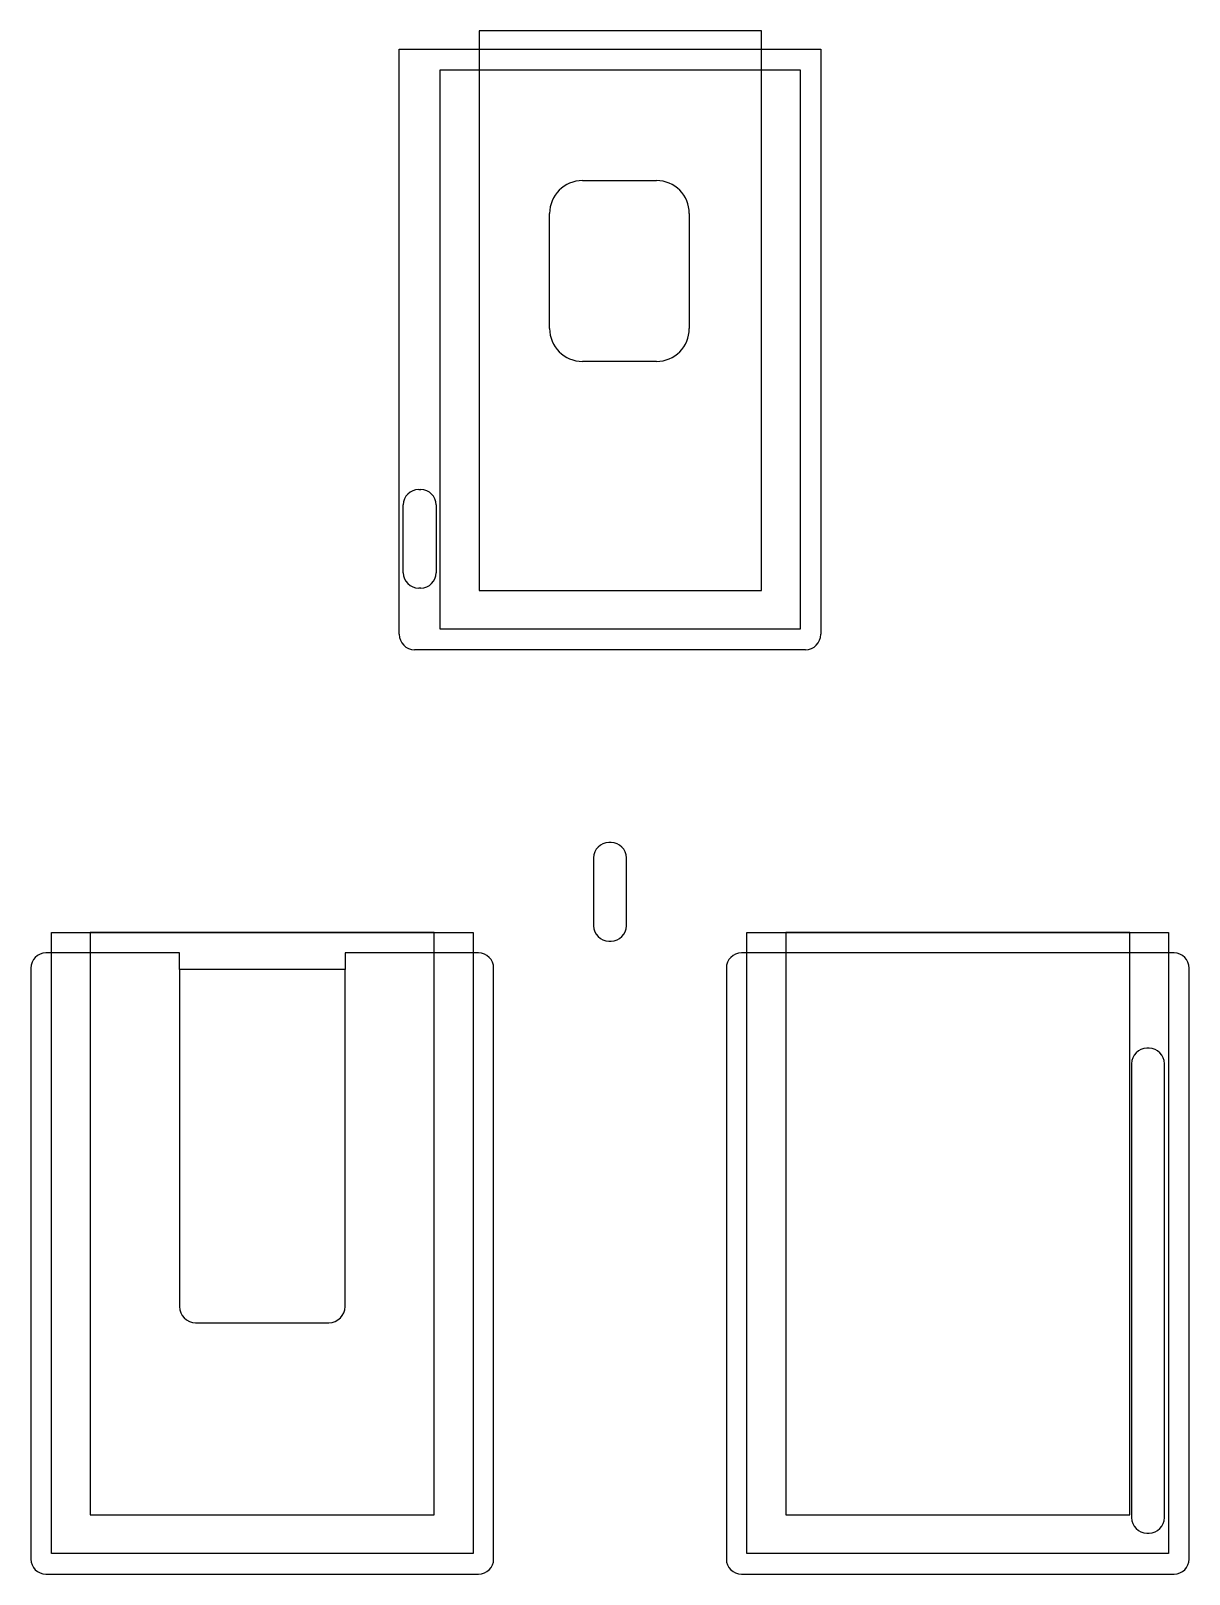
# Model space of a CAD drawing. Extents: x -3.61 to 3.43, y -3.96 to 5.44.
import ezdxf

# ---------------------------------------------------------------- set-up
doc = ezdxf.new("R2010")
doc.units = 0

msp = doc.modelspace()

# ---------------------------------------------------------------- linework, layer by layer
for p, q in [((0.829124, 5.435828), (-0.888435, 5.435828)), ((-0.888435, 5.435828), (-0.888435, 2.030828)), ((0.829124, 2.030828), (0.829124, 5.435828)), ((-1.374656, 1.763358), (-1.374656, 5.324608)), ((-1.374656, 5.324608), (1.190344, 5.324608)), ((1.190344, 5.324608), (1.190344, 1.763358)), ((-1.124656, 1.794608), (-1.124656, 5.199608)), ((-1.124656, 5.199608), (1.065344, 5.199608)), ((1.065344, 5.199608), (1.065344, 1.794608)), ((-0.259656, 4.524608), (0.190344, 4.524608)), ((-0.459656, 3.624608), (-0.459656, 4.324608)), ((0.390344, 4.324608), (0.390344, 3.624608)), ((0.190344, 3.424608), (-0.259656, 3.424608)), ((-1.255906, 2.644608), (-1.243406, 2.644608)), ((-1.349656, 2.138358), (-1.349656, 2.550858)), ((-1.149656, 2.550858), (-1.149656, 2.138358)), ((-1.243406, 2.044608), (-1.255906, 2.044608)), ((-0.888435, 2.030828), (0.829124, 2.030828)), ((1.065344, 1.794608), (-1.124656, 1.794608)), ((1.096594, 1.669608), (-1.280906, 1.669608)), ((-0.085906, 0.496495), (-0.098406, 0.496495)), ((-0.192156, 0.402745), (-0.192156, -0.009755)), ((0.007844, -0.009755), (0.007844, 0.402745)), ((-3.489879, -3.830939), (-3.489879, -0.050939)), ((-3.489879, -0.050939), (-0.924879, -0.050939)), ((-1.161099, -0.050939), (-3.253658, -0.050939)), ((-3.253658, -0.050939), (-3.253658, -3.594719)), ((-1.161099, -3.594719), (-1.161099, -0.050939)), ((-0.924879, -0.050939), (-0.924879, -3.830939)), ((0.740567, -3.830939), (0.740567, -0.050939)), ((0.740567, -0.050939), (3.305567, -0.050939)), ((3.069347, -0.050939), (0.976788, -0.050939)), ((0.976788, -0.050939), (0.976788, -3.594719)), ((3.069347, -3.594719), (3.069347, -0.050939)), ((3.305567, -0.050939), (3.305567, -3.830939)), ((-2.711127, -0.175939), (-3.52291, -0.175939)), ((-2.711127, -0.275939), (-2.711127, -0.175939)), ((-0.891847, -0.175939), (-1.70363, -0.175939)), ((-1.70363, -0.175939), (-1.70363, -0.275939)), ((-0.098406, -0.103505), (-0.085906, -0.103505)), ((3.338599, -0.175939), (0.707536, -0.175939)), ((-3.614879, -0.267908), (-3.614879, -3.863971)), ((-1.70363, -0.275939), (-2.711127, -0.275939)), ((-2.711127, -0.275939), (-2.711127, -2.327514)), ((-1.70363, -0.275939), (-2.711127, -0.275939)), ((-1.70363, -2.327514), (-1.70363, -0.275939)), ((-0.799879, -3.863971), (-0.799879, -0.267908)), ((0.615567, -0.267908), (0.615567, -3.863971)), ((3.430567, -3.863971), (3.430567, -0.267908)), ((3.186817, -0.755939), (3.174317, -0.755939)), ((3.080567, -0.849689), (3.080567, -3.612189)), ((3.280567, -3.612189), (3.280567, -0.849689)), ((-2.612702, -2.425939), (-1.802055, -2.425939)), ((-3.253658, -3.594719), (-1.161099, -3.594719)), ((0.976788, -3.594719), (3.069347, -3.594719)), ((3.174317, -3.705939), (3.186817, -3.705939)), ((-0.924879, -3.830939), (-3.489879, -3.830939)), ((3.305567, -3.830939), (0.740567, -3.830939)), ((-3.52291, -3.955939), (-0.891847, -3.955939)), ((0.707536, -3.955939), (3.338599, -3.955939))]:
    msp.add_line(p, q)
for centre, radius, start, end in [((-0.259656, 4.324608), 0.2, 90, 180), ((0.190344, 4.324608), 0.2, 0, 90), ((-0.259656, 3.624608), 0.2, 180, -90), ((0.190344, 3.624608), 0.2, -90, 0), ((-1.255906, 2.550858), 0.09375, 90, 180), ((-1.243406, 2.550858), 0.09375, 0, 90), ((-1.255906, 2.138358), 0.09375, 180, -90), ((-1.243406, 2.138358), 0.09375, -90, 0), ((-1.280906, 1.763358), 0.09375, 180, -90), ((1.096594, 1.763358), 0.09375, -90, 0), ((-0.098406, 0.402745), 0.09375, 90, 180), ((-0.085906, 0.402745), 0.09375, 0, 90), ((-0.098406, -0.009755), 0.09375, 180, -90), ((-0.085906, -0.009755), 0.09375, -90, 0), ((-3.52291, -0.267908), 0.091969, 90, 180), ((-0.891847, -0.267908), 0.091969, 0, 90), ((0.707536, -0.267908), 0.091969, 90, 180), ((3.338599, -0.267908), 0.091969, 0, 90), ((3.174317, -0.849689), 0.09375, 90, 180), ((3.186817, -0.849689), 0.09375, 0, 90), ((-2.612702, -2.327514), 0.098425, 180, -90), ((-1.802055, -2.327514), 0.098425, -90, 0), ((3.174317, -3.612189), 0.09375, 180, -90), ((3.186817, -3.612189), 0.09375, -90, 0), ((-3.52291, -3.863971), 0.091969, -180, -90), ((-0.891847, -3.863971), 0.091969, -90, 0), ((0.707536, -3.863971), 0.091969, 180, -90), ((3.338599, -3.863971), 0.091969, -90, 0)]:
    msp.add_arc(centre, radius, start, end)

doc.saveas('drawing.dxf')
